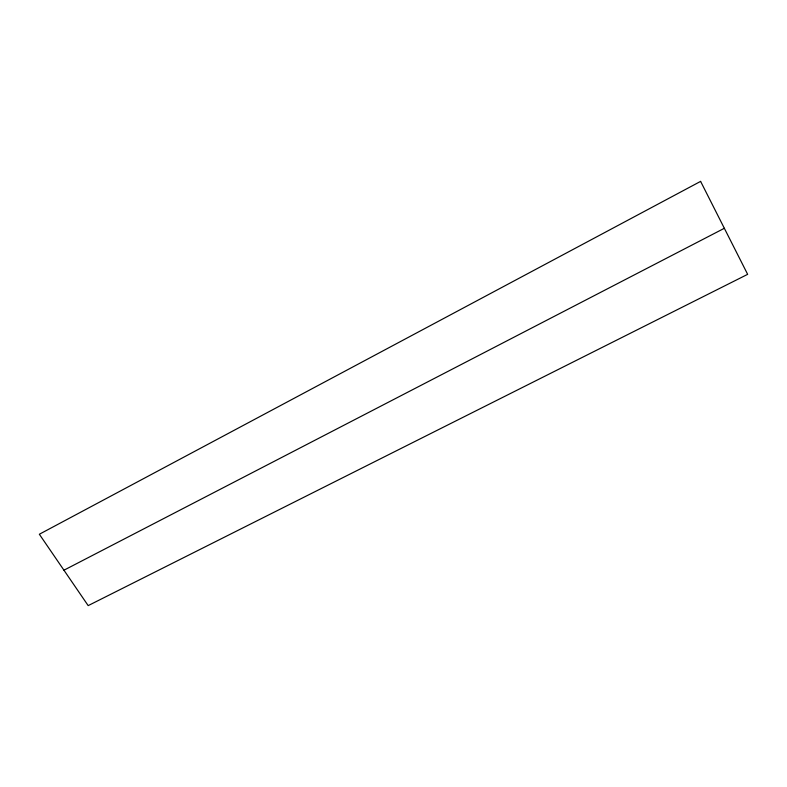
<?xml version="1.0" encoding="UTF-8"?>
<svg xmlns="http://www.w3.org/2000/svg" width="787" height="787" viewBox="0 0 787 787"><rect width="100%" height="100%" fill="white"/><g stroke="black" fill="none" stroke-linecap="round" stroke-linejoin="round"><path stroke-width="1.18" d="M63.944 570.201L724.345 228.289M700.607 181.384L39.35 534.245L88.174 605.616L747.65 274.338L700.607 181.384"/></g></svg>
